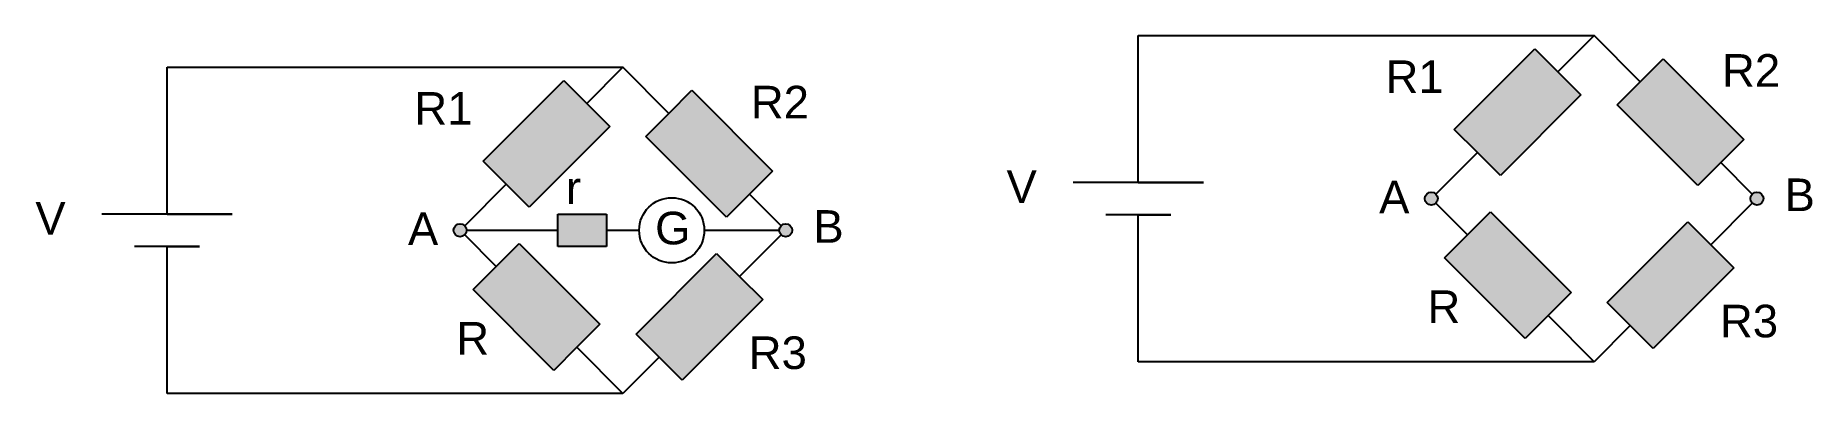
# Model space of a CAD drawing. Header units: millimetres. Extents: x 140 to 685, y 111 to 220.
import ezdxf

# ---------------------------------------------------------------- set-up
doc = ezdxf.new("R2010")
doc.units = ezdxf.units.MM

msp = doc.modelspace()

# ---------------------------------------------------------------- hatches: boundary and pattern name
h = msp.add_hatch(color=254)
h.paths.add_polyline_path([(614.27, 202.13), (600.12, 216.27), (575.37, 191.52), (582.45, 184.45), (589.52, 177.38)])
h.paths.add_polyline_path([(639.52, 213.23), (632.45, 206.16), (625.37, 199.09), (650.12, 174.34), (664.27, 188.49)])
h.paths.add_polyline_path([(661.23, 149.09), (654.16, 156.16), (647.09, 163.23), (622.34, 138.49), (636.48, 124.34)])
h.paths.add_polyline_path([(586.48, 166.27), (572.34, 152.13), (597.09, 127.38), (604.16, 134.45), (611.23, 141.52)])
h = msp.add_hatch(color=254)
h.paths.add_polyline_path([(316, 192.42), (301.85, 206.56), (277.1, 181.81), (284.18, 174.74), (291.25, 167.67)])
h.paths.add_polyline_path([(288.21, 156.56), (274.07, 142.42), (298.82, 117.67), (305.89, 124.74), (312.96, 131.81)])
h.paths.add_polyline_path([(315.03, 165.6), (300.03, 165.6), (300.03, 160.6), (300.03, 155.6), (315.03, 155.6)])
h.paths.add_polyline_path([(341.25, 203.53), (334.18, 196.45), (327.1, 189.38), (351.85, 164.63), (366, 178.78)])
h.paths.add_polyline_path([(362.96, 139.38), (355.89, 146.45), (348.82, 153.53), (324.07, 128.78), (338.21, 114.63)])
h = msp.add_hatch(color=256)
h.paths.add_polyline_path([(570.3, 170.31, 1), (566.3, 170.31, 1)])
h.paths.add_polyline_path([(670.3, 170.31, 1), (666.3, 170.31, 1)])
h = msp.add_hatch(color=256)
h.paths.add_polyline_path([(272.03, 160.6, 1), (268.03, 160.6, 1)])
h.paths.add_polyline_path([(372.03, 160.6, 1), (368.03, 160.6, 1)])

# ---------------------------------------------------------------- linework, layer by layer
for p, q in [((478.3, 220.31), (618.3, 220.31)), ((478.3, 175.31), (478.3, 220.31)), ((607.19, 209.2), (618.3, 220.31)), ((632.45, 206.16), (618.3, 220.31)), ((575.37, 191.52), (600.12, 216.27)), ((600.12, 216.27), (614.27, 202.13)), ((632.45, 206.16), (639.52, 213.23)), ((639.52, 213.23), (664.27, 188.49)), ((180.03, 165.6), (180.03, 210.6)), ((180.03, 210.6), (320.03, 210.6)), ((308.92, 199.49), (320.03, 210.6)), ((334.18, 196.45), (320.03, 210.6)), ((277.1, 181.81), (301.85, 206.56)), ((301.85, 206.56), (316, 192.42)), ((334.18, 196.45), (341.25, 203.53)), ((341.25, 203.53), (366, 178.78)), ((614.27, 202.13), (589.52, 177.38)), ((625.37, 199.09), (632.45, 206.16)), ((650.12, 174.34), (625.37, 199.09)), ((316, 192.42), (291.25, 167.67)), ((327.1, 189.38), (334.18, 196.45)), ((582.45, 184.45), (575.37, 191.52)), ((351.85, 164.63), (327.1, 189.38)), ((664.27, 188.49), (650.12, 174.34)), ((284.18, 174.74), (277.1, 181.81)), ((582.45, 184.45), (569.72, 171.72)), ((589.52, 177.38), (582.45, 184.45)), ((657.19, 181.41), (666.89, 171.72)), ((284.18, 174.74), (271.45, 162.01)), ((291.25, 167.67), (284.18, 174.74)), ((366, 178.78), (351.85, 164.63)), ((498.3, 175.31), (458.3, 175.31)), ((478.3, 175.31), (498.3, 175.31)), ((358.92, 171.71), (368.62, 162.01)), ((200.03, 165.6), (160.03, 165.6)), ((180.03, 165.6), (200.03, 165.6)), ((300.03, 160.6), (300.03, 165.6)), ((300.03, 165.6), (315.03, 165.6)), ((315.03, 165.6), (315.03, 155.6)), ((488.3, 165.31), (468.3, 165.31)), ((478.3, 120.31), (478.3, 165.31)), ((478.3, 165.31), (488.3, 165.31)), ((579.41, 159.2), (569.72, 168.89)), ((572.34, 152.13), (586.48, 166.27)), ((586.48, 166.27), (611.23, 141.52)), ((654.16, 156.16), (666.89, 168.89)), ((281.14, 149.49), (271.45, 159.18)), ((272.03, 160.6), (300.03, 160.6)), ((300.03, 155.6), (300.03, 160.6)), ((315.03, 160.6), (325.03, 160.6)), ((345.03, 160.6), (368.03, 160.6)), ((355.89, 146.45), (368.62, 159.18)), ((622.34, 138.49), (647.09, 163.23)), ((647.09, 163.23), (654.16, 156.16)), ((190.03, 155.6), (170.03, 155.6)), ((180.03, 110.6), (180.03, 155.6)), ((180.03, 155.6), (190.03, 155.6)), ((274.07, 142.42), (288.21, 156.56)), ((288.21, 156.56), (312.96, 131.81)), ((315.03, 155.6), (300.03, 155.6)), ((324.07, 128.78), (348.82, 153.53)), ((348.82, 153.53), (355.89, 146.45)), ((654.16, 156.16), (661.23, 149.09)), ((597.09, 127.38), (572.34, 152.13)), ((661.23, 149.09), (636.48, 124.34)), ((298.82, 117.67), (274.07, 142.42)), ((355.89, 146.45), (362.96, 139.38)), ((362.96, 139.38), (338.21, 114.63)), ((611.23, 141.52), (604.16, 134.45)), ((636.48, 124.34), (622.34, 138.49)), ((312.96, 131.81), (305.89, 124.74)), ((604.16, 134.45), (597.09, 127.38)), ((604.16, 134.45), (618.3, 120.31)), ((629.41, 131.41), (618.3, 120.31)), ((338.21, 114.63), (324.07, 128.78)), ((305.89, 124.74), (298.82, 117.67)), ((305.89, 124.74), (320.03, 110.6)), ((331.14, 121.71), (320.03, 110.6)), ((618.3, 120.31), (478.3, 120.31)), ((320.03, 110.6), (180.03, 110.6))]:
    msp.add_line(p, q)
for centre, radius in [((335.03, 160.6), 10), ((568.3, 170.31), 2), ((668.3, 170.31), 2), ((270.03, 160.6), 2), ((370.03, 160.6), 2)]:
    msp.add_circle(centre, radius)

# ---------------------------------------------------------------- texts
at = {"char_height": 10, "width": 28.8826, "attachment_point": 5}
for s, insert in [('{\\fArial|b0|i0|c0|p34;R2}', (666.52, 209.62)), ('{\\fArial|b0|i0|c0|p34;R1}', (563.18, 207.7)), ('{\\fArial|b0|i0|c0|p34;R1}', (264.91, 197.99)), ('{\\fArial|b0|i0|c0|p34;R2}', (368.25, 199.91)), ('{\\fArial|b0|i0|c0|p34;r}', (304.86, 173.65)), ('{\\fArial|b0|i0|c0|p34;V}', (442.51, 174.01)), ('{\\fArial|b0|i0|c0|p34;A}', (556.94, 170.79)), ('{\\fArial|b0|i0|c0|p34;B}', (681.45, 171.49)), ('{\\fArial|b0|i0|c0|p34;V}', (144.24, 164.3)), ('{\\fArial|b0|i0|c0|p34;A}', (258.67, 161.08)), ('{\\fArial|b0|i0|c0|p34;G}', (335.36, 161.22)), ('{\\fArial|b0|i0|c0|p34;B}', (383.18, 161.78)), ('{\\fArial|b0|i0|c0|p34;R}', (572.17, 137.19)), ('{\\fArial|b0|i0|c0|p34;R3}', (665.88, 132.71)), ('{\\fArial|b0|i0|c0|p34;R}', (273.9, 127.49)), ('{\\fArial|b0|i0|c0|p34;R3}', (367.61, 123))]:
    msp.add_mtext(s, dxfattribs=dict(at, insert=insert))

doc.saveas('drawing.dxf')
